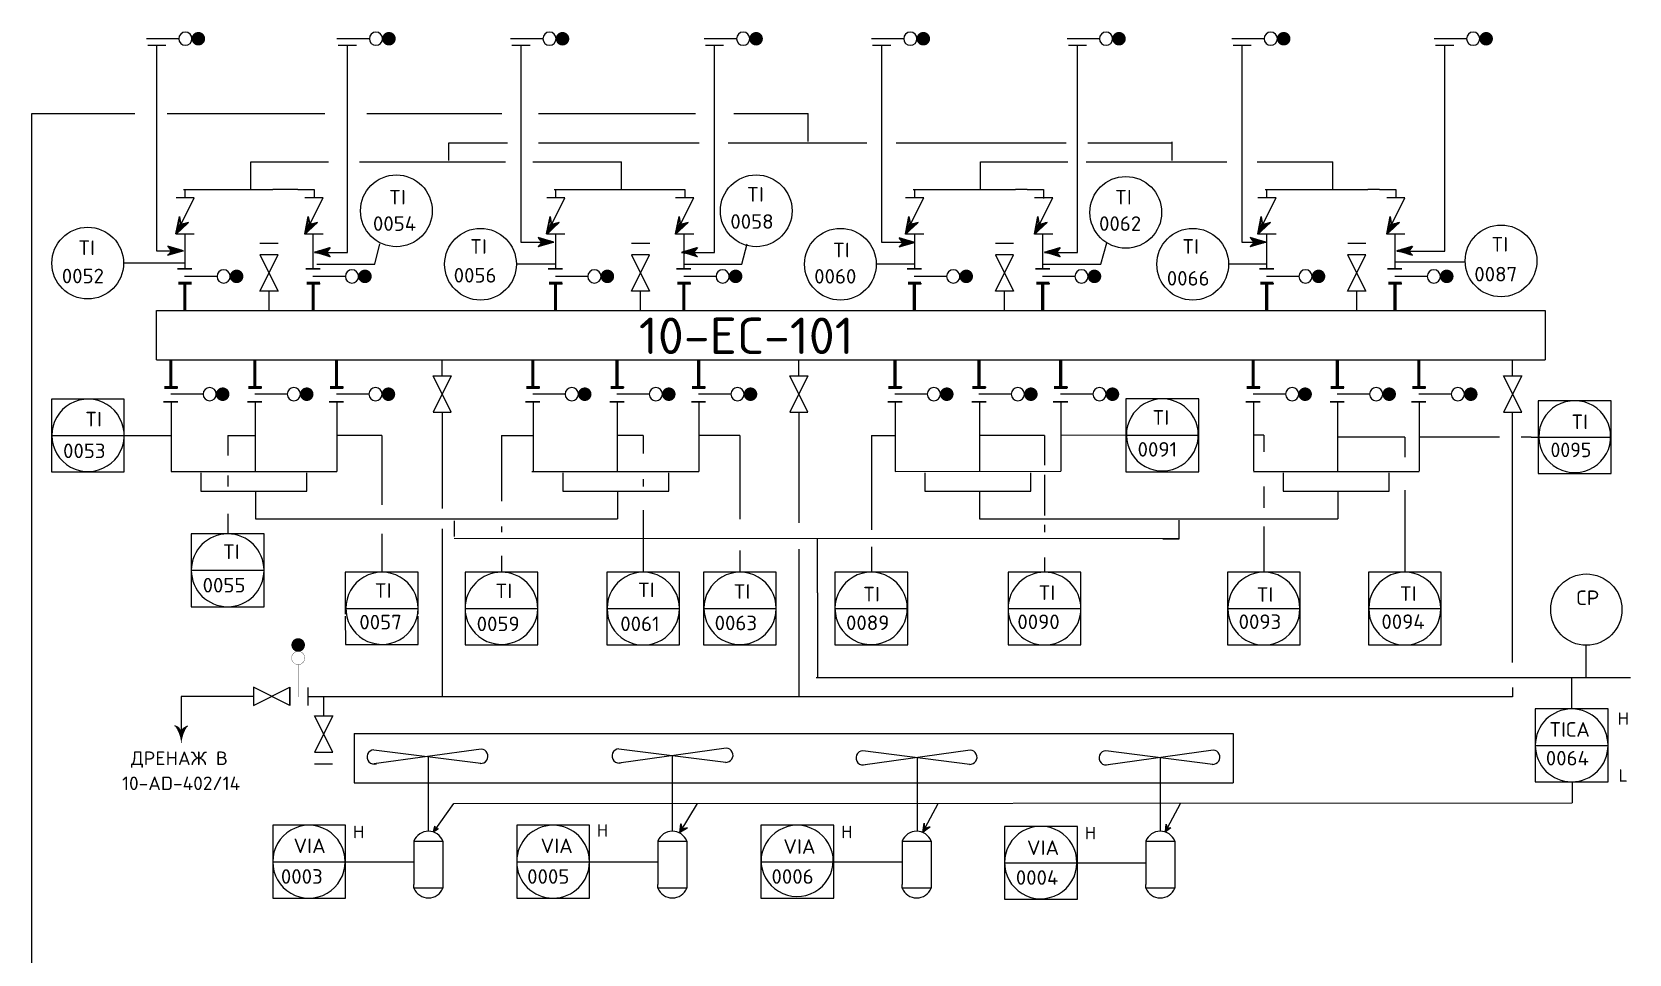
# Model space of a CAD drawing. Extents: x 270 to 589, y 86 to 206.
# Drawn here: x 392.57 to 407.94, y 102.27 to 111.14 of the extents above; entities that cross this region are included whole.
import ezdxf

# ---------------------------------------------------------------- set-up
doc = ezdxf.new("R2010")
doc.units = 0
doc.header["$MEASUREMENT"] = 0
doc.linetypes.add('DASH', pattern=[0.15625, 0.09375, -0.0625])
doc.layers.get('0').update_dxf_attribs({"linetype": 'CONTINUOUS'})
for name, color, linetype in [('IN-EQUIPMENT', 7, 'CONTINUOUS'), ('IN-MAJ-PROC', 3, 'CONTINUOUS'), ('IN-MIN-PROC', 7, 'CONTINUOUS')]:
    doc.layers.add(name, color=color, linetype=linetype)
doc.styles.add('S1', font='SIMPLEX.shx')
doc.styles.add('SIMPLEX', font='SIMPLEX')
pattern_1 = [(45, (151.01813267, 89.33574985), (-8.838834765e-05, 8.838834765e-05), [])]

msp = doc.modelspace()

# ---------------------------------------------------------------- hatches: boundary and pattern name
at = {"linetype": 'CONTINUOUS'}
h = msp.add_hatch(dxfattribs=at)
h.set_pattern_fill('ANSI38', color=2, scale=0.014, style=0)
h.set_pattern_definition([(45, (28.9674431, 92.994152), (-0.001237436867, 0.001237436867), []), (135, (28.9674431, 92.994152), (-0.003712310601, 0.001237436867), [0.004375, -0.002625])])
edge = h.paths.add_edge_path()
edge.add_line((394.08, 109.306), (394.006, 109.287))
edge.add_line((393.959, 109.192), (394.08, 109.306))
edge.add_line((393.991, 109.362), (394.002, 109.304))
edge.add_line((393.958, 109.196), (393.991, 109.362))
h = msp.add_hatch(dxfattribs=at)
h.set_pattern_fill('ANSI38', color=2, scale=0.014, style=0)
h.set_pattern_definition([(45, (30.2080506, 92.994152), (-0.001237436867, 0.001237436867), []), (135, (30.2080506, 92.994152), (-0.003712310601, 0.001237436867), [0.004375, -0.002625])])
edge = h.paths.add_edge_path()
edge.add_line((395.32, 109.306), (395.246, 109.287))
edge.add_line((395.199, 109.192), (395.32, 109.306))
edge.add_line((395.231, 109.362), (395.242, 109.304))
edge.add_line((395.199, 109.196), (395.231, 109.362))
h = msp.add_hatch(dxfattribs=at)
h.set_pattern_fill('ANSI38', color=2, scale=0.014, style=0)
h.set_pattern_definition([(45, (32.5346692, 92.994152), (-0.001237436867, 0.001237436867), []), (135, (32.5346692, 92.994152), (-0.003712310601, 0.001237436867), [0.004375, -0.002625])])
edge = h.paths.add_edge_path()
edge.add_line((397.647, 109.306), (397.573, 109.287))
edge.add_line((397.526, 109.192), (397.647, 109.306))
edge.add_line((397.558, 109.362), (397.569, 109.304))
edge.add_line((397.525, 109.196), (397.558, 109.362))
h = msp.add_hatch(dxfattribs=at)
h.set_pattern_fill('ANSI38', color=2, scale=0.014, style=0)
h.set_pattern_definition([(45, (33.7752767, 92.994152), (-0.001237436867, 0.001237436867), []), (135, (33.7752767, 92.994152), (-0.003712310601, 0.001237436867), [0.004375, -0.002625])])
edge = h.paths.add_edge_path()
edge.add_line((398.887, 109.306), (398.814, 109.287))
edge.add_line((398.766, 109.192), (398.887, 109.306))
edge.add_line((398.799, 109.362), (398.809, 109.304))
edge.add_line((398.766, 109.196), (398.799, 109.362))
h = msp.add_hatch(dxfattribs=at)
h.set_pattern_fill('ANSI38', color=2, scale=0.014, style=0)
h.set_pattern_definition([(45, (35.9880103, 92.994152), (-0.001237436867, 0.001237436867), []), (135, (35.9880103, 92.994152), (-0.003712310601, 0.001237436867), [0.004375, -0.002625])])
edge = h.paths.add_edge_path()
edge.add_line((401.1, 109.306), (401.026, 109.287))
edge.add_line((400.979, 109.192), (401.1, 109.306))
edge.add_line((401.011, 109.362), (401.022, 109.304))
edge.add_line((400.979, 109.196), (401.011, 109.362))
h = msp.add_hatch(dxfattribs=at)
h.set_pattern_fill('ANSI38', color=2, scale=0.014, style=0)
h.set_pattern_definition([(45, (37.2286178, 92.994152), (-0.001237436867, 0.001237436867), []), (135, (37.2286178, 92.994152), (-0.003712310601, 0.001237436867), [0.004375, -0.002625])])
edge = h.paths.add_edge_path()
edge.add_line((402.341, 109.306), (402.267, 109.287))
edge.add_line((402.22, 109.192), (402.341, 109.306))
edge.add_line((402.252, 109.362), (402.263, 109.304))
edge.add_line((402.219, 109.196), (402.252, 109.362))
h = msp.add_hatch(dxfattribs=at)
h.set_pattern_fill('ANSI38', color=2, scale=0.014, style=0)
h.set_pattern_definition([(45, (39.3781407, 92.994152), (-0.001237436867, 0.001237436867), []), (135, (39.3781407, 92.994152), (-0.003712310601, 0.001237436867), [0.004375, -0.002625])])
edge = h.paths.add_edge_path()
edge.add_line((404.49, 109.306), (404.416, 109.287))
edge.add_line((404.369, 109.192), (404.49, 109.306))
edge.add_line((404.401, 109.362), (404.412, 109.304))
edge.add_line((404.369, 109.196), (404.401, 109.362))
h = msp.add_hatch(dxfattribs=at)
h.set_pattern_fill('ANSI38', color=2, scale=0.014, style=0)
h.set_pattern_definition([(45, (40.6187482, 92.994152), (-0.001237436867, 0.001237436867), []), (135, (40.6187482, 92.994152), (-0.003712310601, 0.001237436867), [0.004375, -0.002625])])
edge = h.paths.add_edge_path()
edge.add_line((405.731, 109.306), (405.657, 109.287))
edge.add_line((405.61, 109.192), (405.731, 109.306))
edge.add_line((405.642, 109.362), (405.653, 109.304))
edge.add_line((405.61, 109.196), (405.642, 109.362))
h = msp.add_hatch(dxfattribs=at)
h.set_pattern_fill('ANSI31', color=5, scale=0.001, style=0)
h.set_pattern_definition([(135, (652.28269038, 90.129044), (8.838834765e-05, 8.838834765e-05), [])])
edge = h.paths.add_edge_path()
edge.add_line((397.444, 109.074), (397.592, 109.116))
edge.add_line((397.595, 109.116), (397.444, 109.161))
edge.add_line((397.444, 109.161), (397.48, 109.113))
edge.add_line((397.48, 109.113), (397.444, 109.074))
h = msp.add_hatch(dxfattribs=at)
h.set_pattern_fill('ANSI31', color=5, scale=0.001, style=0)
h.set_pattern_definition([(135, (655.75514586, 90.12614914), (8.838834765e-05, 8.838834765e-05), [])])
edge = h.paths.add_edge_path()
edge.add_line((400.916, 109.071), (401.064, 109.113))
edge.add_line((401.067, 109.113), (400.916, 109.158))
edge.add_line((400.916, 109.158), (400.953, 109.11))
edge.add_line((400.953, 109.11), (400.916, 109.071))
h = msp.add_hatch(dxfattribs=at)
h.set_pattern_fill('ANSI31', color=5, scale=0.001, style=0)
h.set_pattern_definition([(135, (659.13523, 90.129044), (8.838834765e-05, 8.838834765e-05), [])])
edge = h.paths.add_edge_path()
edge.add_line((404.296, 109.074), (404.444, 109.116))
edge.add_line((404.447, 109.116), (404.296, 109.161))
edge.add_line((404.296, 109.161), (404.333, 109.113))
edge.add_line((404.333, 109.113), (404.296, 109.074))
h = msp.add_hatch(dxfattribs=at)
h.set_pattern_fill('ANSI31', color=5, scale=0.001, style=0)
h.set_pattern_definition([(135, (648.71743802, 90.04719792), (8.838834765e-05, 8.838834765e-05), [])])
edge = h.paths.add_edge_path()
edge.add_line((393.879, 108.992), (394.026, 109.034))
edge.add_line((394.029, 109.034), (393.879, 109.079))
edge.add_line((393.879, 109.079), (393.915, 109.031))
edge.add_line((393.915, 109.031), (393.879, 108.992))
h = msp.add_hatch(dxfattribs=at)
h.set_pattern_fill('ANSI31', color=5, scale=0.001, style=0)
h.set_pattern_definition([(45, (140.60375804, 90.0323901), (-8.838834765e-05, 8.838834765e-05), [])])
edge = h.paths.add_edge_path()
edge.add_line((395.443, 108.977), (395.295, 109.019))
edge.add_line((395.292, 109.019), (395.443, 109.065))
edge.add_line((395.443, 109.065), (395.406, 109.016))
edge.add_line((395.406, 109.016), (395.443, 108.977))
h = msp.add_hatch(dxfattribs=at)
h.set_pattern_fill('ANSI31', color=5, scale=0.001, style=0)
h.set_pattern_definition([(45, (144.13683945, 90.0323901), (-8.838834765e-05, 8.838834765e-05), [])])
edge = h.paths.add_edge_path()
edge.add_line((398.976, 108.977), (398.828, 109.019))
edge.add_line((398.825, 109.019), (398.976, 109.065))
edge.add_line((398.976, 109.065), (398.939, 109.016))
edge.add_line((398.939, 109.016), (398.976, 108.977))
h = msp.add_hatch(dxfattribs=at)
h.set_pattern_fill('ANSI31', color=5, scale=0.001, style=0)
h.set_pattern_definition([(45, (147.62929152, 90.0323901), (-8.838834765e-05, 8.838834765e-05), [])])
edge = h.paths.add_edge_path()
edge.add_line((402.468, 108.977), (402.32, 109.019))
edge.add_line((402.317, 109.019), (402.468, 109.065))
edge.add_line((402.468, 109.065), (402.432, 109.016))
edge.add_line((402.432, 109.016), (402.468, 108.977))
h = msp.add_hatch(dxfattribs=at)
h.set_pattern_fill('ANSI31', color=5, scale=0.001, style=0)
h.set_pattern_definition([(45, (151.01813267, 90.04557081), (-8.838834765e-05, 8.838834765e-05), [])])
edge = h.paths.add_edge_path()
edge.add_line((405.857, 108.99), (405.709, 109.033))
edge.add_line((405.706, 109.033), (405.857, 109.078))
edge.add_line((405.857, 109.078), (405.821, 109.03))
edge.add_line((405.821, 109.03), (405.857, 108.99))
h = msp.add_hatch(dxfattribs=at)
h.set_pattern_fill('ANSI31', scale=0.001, style=0)
h.set_pattern_definition(pattern_1)
edge = h.paths.add_edge_path()
edge.add_line((396.435, 103.444), (396.447, 103.476))
edge.add_line((396.447, 103.476), (396.448, 103.46))
edge.add_line((396.448, 103.46), (396.461, 103.466))
edge.add_line((396.461, 103.466), (396.435, 103.444))
h = msp.add_hatch(dxfattribs=at)
h.set_pattern_fill('ANSI31', scale=0.001, style=0)
h.set_pattern_definition(pattern_1)
edge = h.paths.add_edge_path()
edge.add_line((396.437, 103.445), (396.448, 103.5))
edge.add_line((396.448, 103.5), (396.448, 103.463))
edge.add_line((396.448, 103.463), (396.483, 103.477))
edge.add_line((396.483, 103.477), (396.436, 103.446))
h = msp.add_hatch(dxfattribs=at)
h.set_pattern_fill('ANSI31', scale=0.001, style=0)
h.set_pattern_definition(pattern_1)
edge = h.paths.add_edge_path()
edge.add_line((398.805, 103.435), (398.822, 103.493))
edge.add_line((398.822, 103.493), (398.826, 103.47))
edge.add_line((398.826, 103.471), (398.85, 103.475))
edge.add_line((398.844, 103.471), (398.807, 103.438))
h = msp.add_hatch(dxfattribs=at)
h.set_pattern_fill('ANSI31', scale=0.001, style=0)
h.set_pattern_definition(pattern_1)
edge = h.paths.add_edge_path()
edge.add_line((398.806, 103.437), (398.818, 103.524))
edge.add_line((398.818, 103.524), (398.829, 103.476))
edge.add_line((398.829, 103.476), (398.88, 103.485))
edge.add_line((398.88, 103.485), (398.808, 103.441))
h = msp.add_hatch(dxfattribs=at)
h.set_pattern_fill('ANSI31', scale=0.001, style=0)
h.set_pattern_definition(pattern_1)
edge = h.paths.add_edge_path()
edge.add_line((401.144, 103.441), (401.158, 103.531))
edge.add_line((401.158, 103.531), (401.162, 103.48))
edge.add_line((401.162, 103.48), (401.215, 103.494))
edge.add_line((401.215, 103.494), (401.146, 103.443))
h = msp.add_hatch(dxfattribs=at)
h.set_pattern_fill('ANSI31', scale=0.001, style=0)
h.set_pattern_definition(pattern_1)
edge = h.paths.add_edge_path()
edge.add_line((403.479, 103.445), (403.487, 103.52))
edge.add_line((403.487, 103.52), (403.495, 103.477))
edge.add_line((403.495, 103.477), (403.531, 103.486))
edge.add_line((403.531, 103.486), (403.479, 103.446))

# ---------------------------------------------------------------- linework, layer by layer
at = {"color": 2}
for p, q in [((393.987, 111.073), (393.674, 111.073)), ((393.687, 111.01), (393.862, 111.01)), ((395.82, 111.073), (395.508, 111.073)), ((395.52, 111.01), (395.695, 111.01)), ((397.491, 111.073), (397.178, 111.073)), ((397.191, 111.01), (397.366, 111.01)), ((399.353, 111.073), (399.041, 111.073)), ((399.053, 111.01), (399.228, 111.01)), ((400.962, 111.073), (400.65, 111.073)), ((400.662, 111.01), (400.837, 111.01)), ((402.846, 111.073), (402.533, 111.073)), ((402.546, 111.01), (402.721, 111.01)), ((404.43, 111.073), (404.118, 111.073)), ((404.13, 111.01), (404.305, 111.01)), ((406.379, 111.073), (406.066, 111.073)), ((406.079, 111.01), (406.254, 111.01)), ((394.134, 109.542), (393.959, 109.542)), ((393.959, 109.192), (394.134, 109.542)), ((395.374, 109.542), (395.199, 109.542)), ((395.199, 109.192), (395.374, 109.542)), ((397.526, 109.192), (397.701, 109.542)), ((397.701, 109.542), (397.526, 109.542)), ((398.941, 109.542), (398.766, 109.542)), ((398.766, 109.192), (398.941, 109.542)), ((401.154, 109.542), (400.979, 109.542)), ((400.979, 109.192), (401.154, 109.542)), ((402.395, 109.542), (402.22, 109.542)), ((402.22, 109.192), (402.395, 109.542)), ((404.544, 109.542), (404.369, 109.542)), ((404.369, 109.192), (404.544, 109.542)), ((405.785, 109.542), (405.61, 109.542)), ((405.61, 109.192), (405.785, 109.542)), ((394.134, 109.192), (393.959, 109.192)), ((395.374, 109.192), (395.199, 109.192)), ((397.701, 109.192), (397.526, 109.192)), ((398.941, 109.192), (398.766, 109.192)), ((401.154, 109.192), (400.979, 109.192)), ((402.395, 109.192), (402.22, 109.192)), ((404.544, 109.192), (404.369, 109.192)), ((405.785, 109.192), (405.61, 109.192)), ((394.355, 108.787), (394.042, 108.787)), ((395.589, 108.787), (395.277, 108.787)), ((397.922, 108.787), (397.61, 108.787)), ((399.156, 108.787), (398.844, 108.787)), ((401.375, 108.787), (401.063, 108.787)), ((402.61, 108.787), (402.297, 108.787)), ((404.766, 108.787), (404.453, 108.787)), ((406, 108.787), (405.687, 108.787)), ((394.221, 107.655), (393.908, 107.655)), ((395.03, 107.655), (394.717, 107.655)), ((395.815, 107.655), (395.503, 107.655)), ((397.705, 107.655), (397.392, 107.655)), ((398.514, 107.655), (398.201, 107.655)), ((399.299, 107.655), (398.987, 107.655)), ((401.189, 107.655), (400.876, 107.655)), ((401.997, 107.655), (401.685, 107.655)), ((402.783, 107.655), (402.47, 107.655)), ((404.636, 107.655), (404.324, 107.655)), ((405.445, 107.655), (405.133, 107.655)), ((406.231, 107.655), (405.918, 107.655))]:
    msp.add_line(p, q, dxfattribs=at)
at = {"color": 5, "linetype": 'CONTINUOUS'}
for p, q in [((393.774, 109.031), (393.774, 111.01)), ((395.608, 109.016), (395.608, 109.988)), ((397.279, 109.113), (397.279, 109.988)), ((399.141, 109.016), (399.141, 109.988)), ((400.75, 109.113), (400.75, 109.988)), ((402.633, 109.016), (402.633, 109.988)), ((404.218, 109.113), (404.218, 109.988)), ((400.979, 109.192), (401.1, 109.306)), ((401.1, 109.306), (401.026, 109.287)), ((397.595, 109.116), (397.444, 109.161)), ((397.444, 109.161), (397.48, 109.113)), ((401.067, 109.113), (400.916, 109.158)), ((400.916, 109.158), (400.953, 109.11)), ((404.447, 109.116), (404.296, 109.161)), ((404.296, 109.161), (404.333, 109.113)), ((394.031, 109.031), (393.774, 109.031)), ((393.879, 109.079), (393.915, 109.031)), ((394.029, 109.034), (393.879, 109.079)), ((393.879, 108.992), (394.026, 109.034)), ((393.915, 109.031), (393.879, 108.992)), ((395.291, 109.016), (395.608, 109.016)), ((395.292, 109.019), (395.443, 109.065)), ((395.443, 108.977), (395.295, 109.019)), ((395.443, 109.065), (395.406, 109.016)), ((395.406, 109.016), (395.443, 108.977)), ((397.596, 109.113), (397.279, 109.113)), ((397.444, 109.074), (397.592, 109.116)), ((397.48, 109.113), (397.444, 109.074)), ((398.824, 109.016), (399.141, 109.016)), ((398.825, 109.019), (398.976, 109.065)), ((398.976, 108.977), (398.828, 109.019)), ((398.976, 109.065), (398.939, 109.016)), ((398.939, 109.016), (398.976, 108.977)), ((401.067, 109.113), (400.75, 109.113)), ((400.916, 109.071), (401.064, 109.113)), ((400.953, 109.11), (400.916, 109.071)), ((402.316, 109.016), (402.633, 109.016)), ((402.317, 109.019), (402.468, 109.065)), ((402.468, 108.977), (402.32, 109.019)), ((402.468, 109.065), (402.432, 109.016)), ((402.432, 109.016), (402.468, 108.977)), ((404.448, 109.113), (404.218, 109.113)), ((404.296, 109.074), (404.444, 109.116)), ((404.333, 109.113), (404.296, 109.074)), ((405.705, 109.03), (406.167, 109.03)), ((405.706, 109.033), (405.857, 109.078)), ((405.857, 108.99), (405.709, 109.033)), ((405.857, 109.078), (405.821, 109.03)), ((405.821, 109.03), (405.857, 108.99)), ((396.521, 107.481), (396.521, 106.554)), ((399.952, 107.481), (399.952, 106.418)), ((396.521, 106.359), (396.521, 104.743)), ((399.952, 106.163), (399.952, 104.743)), ((406.821, 104.834), (406.821, 104.743)), ((394.704, 104.747), (394.01, 104.747)), ((406.821, 104.743), (395.379, 104.743))]:
    msp.add_line(p, q, dxfattribs=at)
at = {"color": 3, "linetype": 'CONTINUOUS'}
for p, q in [((392.573, 110.355), (393.564, 110.355)), ((393.873, 110.355), (395.391, 110.355)), ((395.795, 110.355), (397.095, 110.355)), ((397.446, 110.355), (398.957, 110.355)), ((399.326, 110.355), (400.042, 110.355)), ((400.042, 110.086), (400.042, 110.355)), ((396.585, 109.903), (396.585, 110.072)), ((396.585, 110.072), (396.758, 110.072)), ((396.758, 110.072), (397.148, 110.072)), ((397.446, 110.072), (398.992, 110.072)), ((399.273, 110.072), (399.808, 110.072)), ((399.808, 110.072), (400.608, 110.072)), ((400.889, 110.072), (402.523, 110.072)), ((402.734, 110.072), (403.541, 110.072)), ((403.541, 110.08), (403.541, 109.902)), ((403.541, 110.08), (403.541, 110.08)), ((394.679, 109.624), (394.679, 109.89)), ((394.679, 109.89), (395.426, 109.89)), ((395.725, 109.89), (397.13, 109.89)), ((397.394, 109.89), (398.246, 109.89)), ((398.246, 109.624), (398.246, 109.89)), ((401.699, 109.89), (402.541, 109.89)), ((401.699, 109.624), (401.699, 109.89)), ((402.716, 109.89), (403.314, 109.89)), ((403.315, 109.889), (403.758, 109.889)), ((403.756, 109.89), (404.069, 109.89)), ((404.364, 109.89), (405.089, 109.89)), ((405.089, 109.624), (405.089, 109.89)), ((394.031, 109.624), (394.45, 109.624)), ((394.046, 109.542), (394.046, 109.616)), ((394.45, 109.624), (394.892, 109.624)), ((395.13, 109.624), (394.892, 109.624)), ((395.13, 109.624), (395.287, 109.624)), ((395.287, 109.624), (395.287, 109.542)), ((397.598, 109.624), (397.786, 109.624)), ((397.613, 109.542), (397.613, 109.616)), ((397.786, 109.624), (398.017, 109.624)), ((398.017, 109.624), (398.46, 109.624)), ((398.46, 109.624), (398.854, 109.624)), ((398.854, 109.624), (398.854, 109.542)), ((401.051, 109.624), (401.239, 109.624)), ((401.067, 109.542), (401.067, 109.616)), ((401.239, 109.624), (401.47, 109.624)), ((401.47, 109.624), (402.037, 109.624)), ((402.15, 109.624), (402.037, 109.624)), ((402.15, 109.624), (402.307, 109.624)), ((402.307, 109.624), (402.307, 109.535)), ((404.441, 109.624), (404.629, 109.624)), ((404.457, 109.542), (404.457, 109.616)), ((404.629, 109.624), (404.86, 109.624)), ((404.86, 109.624), (405.427, 109.624)), ((405.541, 109.624), (405.427, 109.624)), ((405.541, 109.624), (405.697, 109.624)), ((405.697, 109.624), (405.697, 109.542)), ((394.046, 108.86), (394.046, 109.192)), ((395.28, 108.86), (395.28, 109.197)), ((397.613, 108.86), (397.613, 109.192)), ((398.848, 108.86), (398.848, 109.192)), ((401.067, 108.86), (401.067, 109.192)), ((402.301, 108.86), (402.301, 109.192)), ((404.457, 108.86), (404.457, 109.192)), ((405.691, 108.86), (405.691, 109.192)), ((393.973, 108.86), (394.046, 108.86)), ((394.111, 108.86), (393.973, 108.86)), ((394.043, 108.86), (394.111, 108.86)), ((395.208, 108.86), (395.28, 108.86)), ((395.345, 108.86), (395.208, 108.86)), ((395.278, 108.86), (395.345, 108.86)), ((397.541, 108.86), (397.613, 108.86)), ((397.678, 108.86), (397.541, 108.86)), ((397.611, 108.86), (397.678, 108.86)), ((398.775, 108.86), (398.848, 108.86)), ((398.913, 108.86), (398.775, 108.86)), ((398.845, 108.86), (398.913, 108.86)), ((400.994, 108.86), (401.067, 108.86)), ((401.132, 108.86), (400.994, 108.86)), ((401.064, 108.86), (401.132, 108.86)), ((402.228, 108.86), (402.301, 108.86)), ((402.366, 108.86), (402.228, 108.86)), ((402.298, 108.86), (402.366, 108.86)), ((404.384, 108.86), (404.457, 108.86)), ((404.522, 108.86), (404.384, 108.86)), ((404.454, 108.86), (404.522, 108.86)), ((405.618, 108.86), (405.691, 108.86)), ((405.756, 108.86), (405.618, 108.86)), ((405.689, 108.86), (405.756, 108.86)), ((393.839, 107.581), (393.912, 107.581)), ((393.977, 107.581), (393.839, 107.581)), ((393.909, 107.581), (393.977, 107.581)), ((393.912, 107.581), (393.912, 106.912)), ((394.648, 107.581), (394.721, 107.581)), ((394.786, 107.581), (394.648, 107.581)), ((394.718, 107.581), (394.786, 107.581)), ((394.721, 107.581), (394.721, 106.912)), ((395.434, 107.581), (395.506, 107.581)), ((395.572, 107.581), (395.434, 107.581)), ((395.504, 107.581), (395.572, 107.581)), ((395.506, 107.581), (395.506, 106.912)), ((397.323, 107.581), (397.396, 107.581)), ((397.461, 107.581), (397.323, 107.581)), ((397.393, 107.581), (397.461, 107.581)), ((397.396, 107.581), (397.396, 106.912)), ((398.132, 107.581), (398.205, 107.581)), ((398.27, 107.581), (398.132, 107.581)), ((398.202, 107.581), (398.27, 107.581)), ((398.205, 107.581), (398.205, 106.912)), ((398.918, 107.581), (398.99, 107.581)), ((399.055, 107.581), (398.918, 107.581)), ((398.988, 107.581), (399.055, 107.581)), ((398.99, 107.581), (398.99, 106.912)), ((400.807, 107.581), (400.88, 107.581)), ((400.945, 107.581), (400.807, 107.581)), ((400.877, 107.581), (400.945, 107.581)), ((400.88, 107.581), (400.88, 106.912)), ((401.616, 107.581), (401.689, 107.581)), ((401.754, 107.581), (401.616, 107.581)), ((401.686, 107.581), (401.754, 107.581)), ((401.689, 107.581), (401.689, 106.912)), ((402.401, 107.581), (402.474, 107.581)), ((402.539, 107.581), (402.401, 107.581)), ((402.472, 107.581), (402.539, 107.581)), ((402.474, 107.581), (402.474, 107.245)), ((404.255, 107.581), (404.327, 107.581)), ((404.392, 107.581), (404.255, 107.581)), ((404.325, 107.581), (404.392, 107.581)), ((404.327, 107.581), (404.327, 107.245)), ((405.064, 107.581), (405.136, 107.581)), ((405.201, 107.581), (405.064, 107.581)), ((405.134, 107.581), (405.201, 107.581)), ((405.136, 107.581), (405.136, 107.245)), ((405.849, 107.581), (405.922, 107.581)), ((405.987, 107.581), (405.849, 107.581)), ((405.919, 107.581), (405.987, 107.581)), ((405.922, 107.581), (405.922, 107.245)), ((402.474, 107.245), (402.474, 106.914)), ((404.327, 107.245), (404.327, 106.918)), ((405.136, 107.245), (405.136, 106.91)), ((405.922, 107.245), (405.922, 106.914)), ((393.912, 106.912), (395.506, 106.912)), ((394.197, 106.898), (394.197, 106.721)), ((395.218, 106.721), (395.218, 106.898)), ((397.384, 106.912), (398.99, 106.912)), ((397.681, 106.898), (397.681, 106.721)), ((398.702, 106.721), (398.702, 106.898)), ((400.88, 106.912), (402.474, 106.914)), ((401.165, 106.898), (401.165, 106.721)), ((402.185, 106.721), (402.185, 106.898)), ((404.327, 106.912), (405.922, 106.912)), ((404.612, 106.898), (404.612, 106.721)), ((405.633, 106.721), (405.633, 106.898)), ((394.197, 106.721), (394.495, 106.721)), ((394.495, 106.721), (395.061, 106.721)), ((394.724, 106.721), (394.724, 106.455)), ((395.061, 106.721), (395.218, 106.721)), ((397.681, 106.721), (397.853, 106.721)), ((397.853, 106.721), (398.545, 106.721)), ((398.208, 106.721), (398.208, 106.455)), ((398.545, 106.721), (398.702, 106.721)), ((401.165, 106.721), (401.463, 106.721)), ((401.463, 106.721), (402.029, 106.721)), ((401.692, 106.721), (401.692, 106.455)), ((402.029, 106.721), (402.185, 106.721)), ((404.612, 106.721), (404.91, 106.721)), ((404.91, 106.721), (405.476, 106.721)), ((405.139, 106.721), (405.139, 106.455)), ((405.476, 106.721), (405.633, 106.721)), ((394.724, 106.455), (396.406, 106.455)), ((396.406, 106.455), (396.972, 106.455)), ((396.635, 106.438), (396.635, 106.285)), ((396.972, 106.455), (398.208, 106.455)), ((401.692, 106.455), (403.376, 106.455)), ((403.376, 106.455), (403.943, 106.455)), ((403.612, 106.265), (403.612, 106.442)), ((403.943, 106.455), (405.139, 106.455)), ((396.635, 106.269), (403.612, 106.268)), ((400.133, 105.746), (400.133, 106.262)), ((403.455, 106.265), (403.612, 106.265)), ((400.133, 105.746), (400.133, 104.931)), ((400.118, 104.931), (407.956, 104.931))]:
    msp.add_line(p, q, dxfattribs=at)
at = {"color": 2, "linetype": 'CONTINUOUS'}
for p, q in [((393.958, 109.196), (393.991, 109.362)), ((393.993, 109.35), (393.958, 109.196)), ((393.959, 109.192), (394.08, 109.306)), ((393.991, 109.362), (394.002, 109.304)), ((394.006, 109.287), (393.993, 109.35)), ((394.08, 109.306), (394.006, 109.287)), ((395.199, 109.196), (395.231, 109.362)), ((395.233, 109.35), (395.199, 109.196)), ((395.199, 109.192), (395.32, 109.306)), ((395.231, 109.362), (395.242, 109.304)), ((395.246, 109.287), (395.233, 109.35)), ((395.32, 109.306), (395.246, 109.287)), ((397.525, 109.196), (397.558, 109.362)), ((397.56, 109.35), (397.525, 109.196)), ((397.526, 109.192), (397.647, 109.306)), ((397.558, 109.362), (397.569, 109.304)), ((397.573, 109.287), (397.56, 109.35)), ((397.647, 109.306), (397.573, 109.287)), ((398.766, 109.196), (398.799, 109.362)), ((398.8, 109.35), (398.766, 109.196)), ((398.766, 109.192), (398.887, 109.306)), ((398.799, 109.362), (398.809, 109.304)), ((398.814, 109.287), (398.8, 109.35)), ((398.887, 109.306), (398.814, 109.287)), ((400.979, 109.196), (401.011, 109.362)), ((401.013, 109.35), (400.979, 109.196)), ((401.011, 109.362), (401.022, 109.304)), ((401.026, 109.287), (401.013, 109.35)), ((402.219, 109.196), (402.252, 109.362)), ((402.254, 109.35), (402.219, 109.196)), ((402.22, 109.192), (402.341, 109.306)), ((402.252, 109.362), (402.263, 109.304)), ((402.267, 109.287), (402.254, 109.35)), ((402.341, 109.306), (402.267, 109.287)), ((404.369, 109.196), (404.401, 109.362)), ((404.403, 109.35), (404.369, 109.196)), ((404.369, 109.192), (404.49, 109.306)), ((404.401, 109.362), (404.412, 109.304)), ((404.416, 109.287), (404.403, 109.35)), ((404.49, 109.306), (404.416, 109.287)), ((405.61, 109.196), (405.642, 109.362)), ((405.644, 109.35), (405.61, 109.196)), ((405.61, 109.192), (405.731, 109.306)), ((405.642, 109.362), (405.653, 109.304)), ((405.657, 109.287), (405.644, 109.35)), ((405.731, 109.306), (405.657, 109.287)), ((394.942, 109.105), (394.767, 109.105)), ((398.517, 109.105), (398.341, 109.105)), ((402.019, 109.105), (401.844, 109.105)), ((405.409, 109.105), (405.234, 109.105)), ((395.291, 104.099), (395.466, 104.099))]:
    msp.add_line(p, q, dxfattribs=at)
at = {"color": 7, "linetype": 'CONTINUOUS'}
for p, q in [((395.871, 108.904), (395.921, 109.1)), ((399.404, 108.904), (399.454, 109.1)), ((402.857, 108.904), (402.915, 109.111)), ((394.046, 108.915), (393.452, 108.915)), ((395.314, 108.904), (395.871, 108.904)), ((397.604, 108.904), (397.234, 108.904)), ((398.848, 108.904), (399.404, 108.904)), ((401.067, 108.904), (400.696, 108.904)), ((402.301, 108.904), (402.857, 108.904)), ((404.457, 108.904), (404.087, 108.904)), ((405.691, 108.926), (406.364, 108.926)), ((396.521, 107.831), (396.521, 107.985)), ((399.952, 107.831), (399.952, 107.985)), ((406.821, 107.831), (406.821, 107.985)), ((392.76, 107.257), (393.46, 107.257)), ((403.1, 107.259), (403.8, 107.259)), ((404.427, 107.262), (404.327, 107.262)), ((406.693, 107.242), (405.918, 107.242)), ((406.998, 107.242), (406.903, 107.242)), ((406.998, 107.242), (407.764, 107.242)), ((394.106, 105.961), (394.806, 105.961)), ((395.588, 105.593), (396.288, 105.593)), ((396.74, 105.593), (397.44, 105.593)), ((398.103, 105.593), (398.803, 105.593)), ((399.035, 105.593), (399.735, 105.593)), ((400.3, 105.593), (401, 105.593)), ((401.966, 105.593), (402.666, 105.593)), ((404.077, 105.593), (404.777, 105.593)), ((405.433, 105.593), (406.133, 105.593)), ((407.529, 104.931), (407.529, 105.24)), ((407.389, 104.628), (407.389, 104.931)), ((395.379, 104.743), (395.23, 104.743)), ((407.039, 104.278), (407.739, 104.278)), ((407.395, 103.925), (407.395, 103.726)), ((396.435, 103.444), (396.632, 103.719)), ((396.632, 103.719), (407.395, 103.726)), ((398.809, 103.444), (398.977, 103.719)), ((401.144, 103.444), (401.292, 103.719)), ((403.478, 103.444), (403.626, 103.719)), ((396.435, 103.444), (396.447, 103.476)), ((396.461, 103.466), (396.435, 103.444)), ((396.483, 103.477), (396.436, 103.446)), ((396.437, 103.445), (396.448, 103.5)), ((396.447, 103.476), (396.448, 103.46)), ((396.448, 103.5), (396.448, 103.463)), ((396.448, 103.463), (396.483, 103.477)), ((396.448, 103.46), (396.461, 103.466)), ((398.805, 103.435), (398.822, 103.493)), ((398.806, 103.437), (398.818, 103.524)), ((398.844, 103.471), (398.807, 103.438)), ((398.88, 103.485), (398.808, 103.441)), ((398.818, 103.524), (398.829, 103.476)), ((398.822, 103.493), (398.826, 103.47)), ((398.826, 103.471), (398.85, 103.475)), ((398.826, 103.47), (398.844, 103.471)), ((398.829, 103.476), (398.88, 103.485)), ((398.85, 103.475), (398.843, 103.47)), ((401.144, 103.441), (401.158, 103.531)), ((401.215, 103.494), (401.146, 103.443)), ((401.158, 103.531), (401.162, 103.48)), ((401.162, 103.48), (401.215, 103.494)), ((403.479, 103.445), (403.487, 103.52)), ((403.531, 103.486), (403.479, 103.446)), ((403.487, 103.52), (403.495, 103.477)), ((403.495, 103.477), (403.531, 103.486)), ((394.89, 103.159), (395.59, 103.159)), ((397.237, 103.159), (397.937, 103.159)), ((399.588, 103.159), (400.288, 103.159)), ((401.932, 103.148), (402.632, 103.148))]:
    msp.add_line(p, q, dxfattribs=at)
at = {"color": 6}
for p, q in [((395.22, 108.719), (395.345, 108.719)), ((397.553, 108.719), (397.678, 108.719)), ((398.787, 108.719), (398.912, 108.719)), ((401.007, 108.719), (401.132, 108.719)), ((402.241, 108.719), (402.366, 108.719)), ((404.397, 108.719), (404.522, 108.719)), ((405.631, 108.719), (405.756, 108.719)), ((393.852, 107.723), (393.977, 107.723)), ((394.661, 107.723), (394.786, 107.723)), ((395.446, 107.723), (395.571, 107.723)), ((397.336, 107.723), (397.461, 107.723)), ((398.145, 107.723), (398.27, 107.723)), ((398.93, 107.723), (399.055, 107.723)), ((400.82, 107.723), (400.945, 107.723)), ((401.629, 107.723), (401.754, 107.723)), ((402.414, 107.723), (402.539, 107.723)), ((404.267, 107.723), (404.392, 107.723)), ((405.076, 107.723), (405.201, 107.723)), ((405.862, 107.723), (405.987, 107.723))]:
    msp.add_line(p, q, dxfattribs=at)
at = {"color": 6, "linetype": 'CONTINUOUS'}
for p, q in [((393.772, 108.459), (397.202, 108.459)), ((393.772, 108.375), (393.772, 108.459)), ((393.772, 107.985), (393.772, 108.39)), ((397.138, 108.459), (403.649, 108.459)), ((397.256, 108.459), (400.686, 108.459)), ((400.622, 108.459), (407.133, 108.459)), ((407.133, 108.459), (407.133, 107.985)), ((393.772, 107.985), (395.405, 107.985)), ((395.405, 107.985), (397.358, 107.985)), ((397.256, 107.985), (398.889, 107.985)), ((398.889, 107.985), (403.979, 107.985)), ((398.889, 107.985), (400.842, 107.985)), ((400.74, 107.985), (402.372, 107.985)), ((402.372, 107.985), (407.133, 107.985)), ((404.188, 107.985), (405.82, 107.985)), ((395.674, 104.393), (395.674, 103.918)), ((395.674, 104.393), (397.181, 104.393)), ((397.03, 104.393), (397.389, 104.393)), ((397.235, 104.393), (400.664, 104.393)), ((397.235, 104.393), (397.785, 104.393)), ((400.6, 104.393), (404.131, 104.393)), ((404.131, 104.393), (404.131, 103.918)), ((395.862, 104.24), (395.862, 104.24)), ((396.895, 104.24), (395.862, 104.099)), ((395.862, 104.236), (396.891, 104.107)), ((398.22, 104.25), (398.22, 104.25)), ((399.253, 104.25), (398.22, 104.108)), ((398.22, 104.246), (399.249, 104.117)), ((401.601, 104.231), (400.568, 104.089)), ((400.568, 104.231), (400.568, 104.231)), ((400.568, 104.227), (401.597, 104.098)), ((403.94, 104.231), (402.907, 104.089)), ((402.907, 104.231), (402.907, 104.231)), ((402.907, 104.227), (403.935, 104.098)), ((396.386, 104.17), (396.386, 103.452)), ((398.734, 104.181), (398.734, 103.452)), ((401.091, 104.161), (401.091, 103.452)), ((403.43, 104.161), (403.43, 103.452)), ((395.674, 103.918), (397.337, 103.918)), ((397.337, 103.918), (399.166, 103.918)), ((398.867, 103.918), (400.821, 103.918)), ((400.102, 103.918), (403.116, 103.918)), ((402.351, 103.918), (404.131, 103.918)), ((396.248, 103.357), (396.248, 102.94)), ((396.248, 103.357), (396.528, 103.357)), ((396.528, 103.357), (396.528, 102.906)), ((398.596, 103.357), (398.875, 103.357)), ((398.596, 103.357), (398.596, 102.94)), ((398.875, 103.357), (398.875, 102.906)), ((400.947, 103.357), (400.947, 102.94)), ((400.947, 103.357), (401.226, 103.357)), ((401.226, 103.357), (401.226, 102.906)), ((403.291, 103.357), (403.291, 102.94)), ((403.291, 103.357), (403.57, 103.357)), ((403.57, 103.357), (403.57, 102.906)), ((396.248, 102.906), (396.248, 102.94)), ((396.528, 102.906), (396.248, 102.906)), ((398.596, 102.906), (398.596, 102.94)), ((398.875, 102.906), (398.596, 102.906)), ((400.947, 102.906), (400.947, 102.94)), ((401.226, 102.906), (400.947, 102.906)), ((403.291, 102.906), (403.291, 102.94)), ((403.57, 102.906), (403.291, 102.906))]:
    msp.add_line(p, q, dxfattribs=at)
at = {"color": 2}
for points, const_width in [([(394.174, 111.105, 1), (394.174, 111.04, 1)], 0.065), ([(396.008, 111.105, 1), (396.008, 111.04, 1)], 0.065), ([(397.678, 111.105, 1), (397.678, 111.04, 1)], 0.065), ([(399.541, 111.105, 1), (399.541, 111.04, 1)], 0.065), ([(401.15, 111.105, 1), (401.15, 111.04, 1)], 0.065), ([(403.033, 111.105, 1), (403.033, 111.04, 1)], 0.065), ([(404.618, 111.105, 1), (404.618, 111.04, 1)], 0.065), ([(406.566, 111.105, 1), (406.566, 111.04, 1)], 0.065), ([(394.542, 108.82, 1), (394.542, 108.755, 1)], 0.065), ([(395.777, 108.82, 1), (395.777, 108.755, 1)], 0.065), ([(398.11, 108.82, 1), (398.11, 108.755, 1)], 0.065), ([(399.344, 108.82, 1), (399.344, 108.755, 1)], 0.065), ([(401.563, 108.82, 1), (401.563, 108.755, 1)], 0.065), ([(402.797, 108.82, 1), (402.797, 108.755, 1)], 0.065), ([(404.953, 108.82, 1), (404.953, 108.755, 1)], 0.065), ([(406.187, 108.82, 1), (406.187, 108.755, 1)], 0.065), ([(394.408, 107.622, -1), (394.408, 107.687, -1)], 0.065), ([(395.217, 107.622, -1), (395.217, 107.687, -1)], 0.065), ([(396.003, 107.622, -1), (396.003, 107.687, -1)], 0.065), ([(397.892, 107.622, -1), (397.892, 107.687, -1)], 0.065), ([(398.701, 107.622, -1), (398.701, 107.687, -1)], 0.065), ([(399.487, 107.622, -1), (399.487, 107.687, -1)], 0.065), ([(401.376, 107.622, -1), (401.376, 107.687, -1)], 0.065), ([(402.185, 107.622, -1), (402.185, 107.687, -1)], 0.065), ([(402.97, 107.622, -1), (402.97, 107.687, -1)], 0.065), ([(404.824, 107.622, -1), (404.824, 107.687, -1)], 0.065), ([(405.633, 107.622, -1), (405.633, 107.687, -1)], 0.065), ([(406.418, 107.622, -1), (406.418, 107.687, -1)], 0.065), ([(395.167, 105.243, -1), (395.102, 105.243, -1)], 0.065), ([(395.198, 105.118, -1), (395.071, 105.118, -1)], 0.0025)]:
    msp.add_lwpolyline(points, format="xyb", close=True, dxfattribs=dict(at, const_width=const_width))
for points in [[(394.766, 108.994), (394.941, 108.644), (394.766, 108.644), (394.941, 108.994)], [(398.341, 108.994), (398.516, 108.644), (398.341, 108.644), (398.516, 108.994)], [(401.843, 108.994), (402.018, 108.644), (401.843, 108.644), (402.018, 108.994)], [(405.233, 108.994), (405.408, 108.644), (405.233, 108.644), (405.408, 108.994)], [(396.608, 107.481), (396.433, 107.831), (396.608, 107.831), (396.433, 107.481)], [(400.039, 107.481), (399.864, 107.831), (400.039, 107.831), (399.864, 107.481)], [(406.909, 107.481), (406.734, 107.831), (406.909, 107.831), (406.734, 107.481)], [(395.054, 104.661), (394.704, 104.836), (394.704, 104.661), (395.054, 104.836)], [(395.467, 104.211), (395.292, 104.561), (395.467, 104.561), (395.292, 104.211)]]:
    msp.add_lwpolyline(points, close=True, dxfattribs=at)
at = {"color": 6, "linetype": 'CONTINUOUS', "const_width": 0.03}
for points in [[(394.043, 108.459), (394.043, 108.722), (394.109, 108.722), (393.981, 108.722)], [(395.278, 108.459), (395.278, 108.722), (395.343, 108.722), (395.215, 108.722)], [(397.611, 108.459), (397.611, 108.722), (397.676, 108.722), (397.548, 108.722)], [(398.845, 108.459), (398.845, 108.722), (398.91, 108.722), (398.782, 108.722)], [(401.064, 108.459), (401.064, 108.722), (401.129, 108.722), (401.001, 108.722)], [(402.298, 108.459), (402.298, 108.722), (402.364, 108.722), (402.236, 108.722)], [(404.454, 108.459), (404.454, 108.722), (404.519, 108.722), (404.392, 108.722)], [(405.689, 108.459), (405.689, 108.722), (405.754, 108.722), (405.626, 108.722)], [(393.909, 107.985), (393.909, 107.719), (393.975, 107.719), (393.847, 107.719)], [(394.718, 107.985), (394.718, 107.719), (394.784, 107.719), (394.656, 107.719)], [(395.504, 107.985), (395.504, 107.719), (395.569, 107.719), (395.441, 107.719)], [(397.393, 107.985), (397.393, 107.719), (397.458, 107.719), (397.331, 107.719)], [(398.202, 107.985), (398.202, 107.719), (398.267, 107.719), (398.14, 107.719)], [(398.988, 107.985), (398.988, 107.719), (399.053, 107.719), (398.925, 107.719)], [(400.877, 107.985), (400.877, 107.719), (400.942, 107.719), (400.814, 107.719)], [(401.686, 107.985), (401.686, 107.719), (401.751, 107.719), (401.623, 107.719)], [(402.472, 107.985), (402.472, 107.719), (402.537, 107.719), (402.409, 107.719)], [(404.325, 107.985), (404.325, 107.719), (404.39, 107.719), (404.262, 107.719)], [(405.134, 107.985), (405.134, 107.719), (405.199, 107.719), (405.071, 107.719)], [(405.919, 107.985), (405.919, 107.719), (405.984, 107.719), (405.857, 107.719)]]:
    msp.add_lwpolyline(points, dxfattribs=at)
at = {"color": 7}
for points in [[(393.46, 107.204), (393.46, 107.607), (392.76, 107.607), (392.76, 107.204)], [(403.8, 107.205), (403.8, 107.609), (403.1, 107.609), (403.1, 107.205)], [(407.768, 107.188), (407.768, 107.592), (407.068, 107.592), (407.068, 107.188)], [(392.76, 107.204), (392.76, 106.907), (393.46, 106.907), (393.46, 107.244)], [(403.1, 107.205), (403.1, 106.909), (403.8, 106.909), (403.8, 107.205)], [(407.068, 107.188), (407.068, 106.892), (407.768, 106.892), (407.768, 107.188)], [(394.806, 105.908), (394.806, 106.311), (394.106, 106.311), (394.106, 105.908)], [(394.106, 105.908), (394.106, 105.611), (394.806, 105.611), (394.806, 105.908)], [(396.288, 105.539), (396.288, 105.943), (395.588, 105.943), (395.588, 105.539)], [(397.44, 105.539), (397.44, 105.943), (396.74, 105.943), (396.74, 105.539)], [(398.803, 105.539), (398.803, 105.943), (398.103, 105.943), (398.103, 105.539)], [(399.735, 105.539), (399.735, 105.943), (399.035, 105.943), (399.035, 105.539)], [(401, 105.539), (401, 105.943), (400.3, 105.943), (400.3, 105.539)], [(402.666, 105.539), (402.666, 105.943), (401.966, 105.943), (401.966, 105.539)], [(404.777, 105.539), (404.777, 105.943), (404.077, 105.943), (404.077, 105.539)], [(406.133, 105.539), (406.133, 105.943), (405.433, 105.943), (405.433, 105.539)], [(395.588, 105.521), (395.589, 105.249), (396.289, 105.249), (396.288, 105.521)], [(396.74, 105.539), (396.74, 105.243), (397.44, 105.243), (397.44, 105.539)], [(398.103, 105.539), (398.103, 105.243), (398.803, 105.243), (398.803, 105.539)], [(399.035, 105.539), (399.035, 105.243), (399.735, 105.243), (399.735, 105.539)], [(400.3, 105.539), (400.3, 105.243), (401, 105.243), (401, 105.539)], [(401.966, 105.539), (401.966, 105.243), (402.666, 105.243), (402.666, 105.539)], [(404.077, 105.539), (404.077, 105.243), (404.777, 105.243), (404.777, 105.539)], [(405.433, 105.539), (405.433, 105.243), (406.133, 105.243), (406.133, 105.539)], [(407.739, 104.224), (407.739, 104.628), (407.039, 104.628), (407.039, 104.224)], [(407.039, 104.224), (407.039, 103.928), (407.739, 103.928), (407.739, 104.224)], [(395.59, 103.105), (395.59, 103.509), (394.89, 103.509), (394.89, 103.105)], [(397.937, 103.105), (397.937, 103.509), (397.237, 103.509), (397.237, 103.105)], [(400.288, 103.105), (400.288, 103.509), (399.588, 103.509), (399.588, 103.105)], [(402.632, 103.095), (402.632, 103.498), (401.932, 103.498), (401.932, 103.095)], [(394.89, 103.105), (394.89, 102.809), (395.59, 102.809), (395.59, 103.159)], [(397.237, 103.105), (397.237, 102.809), (397.937, 102.809), (397.937, 103.105)], [(399.588, 103.105), (399.588, 102.809), (400.288, 102.809), (400.288, 103.105)], [(401.932, 103.095), (401.932, 102.798), (402.632, 102.798), (402.632, 103.095)]]:
    msp.add_lwpolyline(points, dxfattribs=at)
at = {"color": 2, "const_width": 0.005}
msp.add_lwpolyline([(395.134, 105.055), (395.134, 104.743)], dxfattribs=at)
at = {"color": 5}
for points in [[(394.01, 104.404, 0.206864), (393.948, 104.467, 0.206864)], [(394.01, 104.404, -0.206864), (394.073, 104.467, -0.206864)]]:
    msp.add_lwpolyline(points, format="xyb", dxfattribs=at)
at = {"color": 7, "linetype": 'CONTINUOUS'}
for centre, radius in [((396.079, 109.418), 0.345), ((399.542, 109.418), 0.345), ((403.098, 109.403), 0.345), ((406.709, 108.936), 0.345), ((393.109, 108.915), 0.345), ((396.889, 108.904), 0.345), ((400.352, 108.904), 0.345), ((403.742, 108.904), 0.345), ((407.53, 105.583), 0.343)]:
    msp.add_circle(centre, radius, dxfattribs=at)
at = {"color": 2}
for centre, radius, start, end in [((394.049, 111.073), 0.0637, 90, 270), ((394.049, 111.073), 0.0637, 270, 90), ((395.883, 111.073), 0.0637, 90, 270), ((395.883, 111.073), 0.0637, 270, 90), ((397.553, 111.073), 0.0637, 90, 270), ((397.553, 111.073), 0.0637, 270, 90), ((399.416, 111.073), 0.0637, 90, 270), ((399.416, 111.073), 0.0637, 270, 90), ((401.025, 111.073), 0.0637, 90, 270), ((401.025, 111.073), 0.0637, 270, 90), ((402.908, 111.073), 0.0637, 90, 270), ((402.908, 111.073), 0.0637, 270, 90), ((404.493, 111.073), 0.0637, 90, 270), ((404.493, 111.073), 0.0637, 270, 90), ((406.441, 111.073), 0.0637, 90, 270), ((406.441, 111.073), 0.0637, 270, 90), ((394.174, 111.073), 0.0325, 90, 270), ((394.174, 111.073), 0.0325, 270, 90), ((396.008, 111.073), 0.0325, 90, 270), ((396.008, 111.073), 0.0325, 270, 90), ((397.678, 111.073), 0.0325, 90, 270), ((397.678, 111.073), 0.0325, 270, 90), ((399.541, 111.073), 0.0325, 90, 270), ((399.541, 111.073), 0.0325, 270, 90), ((401.15, 111.073), 0.0325, 90, 270), ((401.15, 111.073), 0.0325, 270, 90), ((403.033, 111.073), 0.0325, 90, 270), ((403.033, 111.073), 0.0325, 270, 90), ((404.618, 111.073), 0.0325, 90, 270), ((404.618, 111.073), 0.0325, 270, 90), ((406.566, 111.073), 0.0325, 90, 270), ((406.566, 111.073), 0.0325, 270, 90), ((394.417, 108.787), 0.0637, 90, 270), ((394.417, 108.787), 0.0637, 270, 90), ((394.542, 108.787), 0.0325, 90, 270), ((394.542, 108.787), 0.0325, 270, 90), ((395.652, 108.787), 0.0637, 90, 270), ((395.652, 108.787), 0.0637, 270, 90), ((395.777, 108.787), 0.0325, 90, 270), ((395.777, 108.787), 0.0325, 270, 90), ((397.985, 108.787), 0.0637, 90, 270), ((397.985, 108.787), 0.0637, 270, 90), ((398.11, 108.787), 0.0325, 90, 270), ((398.11, 108.787), 0.0325, 270, 90), ((399.219, 108.787), 0.0637, 90, 270), ((399.219, 108.787), 0.0637, 270, 90), ((399.344, 108.787), 0.0325, 90, 270), ((399.344, 108.787), 0.0325, 270, 90), ((401.438, 108.787), 0.0637, 90, 270), ((401.438, 108.787), 0.0637, 270, 90), ((401.563, 108.787), 0.0325, 90, 270), ((401.563, 108.787), 0.0325, 270, 90), ((402.672, 108.787), 0.0637, 90, 270), ((402.672, 108.787), 0.0637, 270, 90), ((402.797, 108.787), 0.0325, 90, 270), ((402.797, 108.787), 0.0325, 270, 90), ((404.828, 108.787), 0.0637, 90, 270), ((404.828, 108.787), 0.0637, 270, 90), ((404.953, 108.787), 0.0325, 90, 270), ((404.953, 108.787), 0.0325, 270, 90), ((406.062, 108.787), 0.0637, 90, 270), ((406.062, 108.787), 0.0637, 270, 90), ((406.187, 108.787), 0.0325, 90, 270), ((406.187, 108.787), 0.0325, 270, 90), ((394.283, 107.655), 0.0637, 90, 270), ((394.283, 107.655), 0.0637, 270, 90), ((394.408, 107.655), 0.0325, 90, 270), ((394.408, 107.655), 0.0325, 270, 90), ((395.092, 107.655), 0.0637, 90, 270), ((395.092, 107.655), 0.0637, 270, 90), ((395.217, 107.655), 0.0325, 90, 270), ((395.217, 107.655), 0.0325, 270, 90), ((395.878, 107.655), 0.0637, 90, 270), ((395.878, 107.655), 0.0637, 270, 90), ((396.003, 107.655), 0.0325, 90, 270), ((396.003, 107.655), 0.0325, 270, 90), ((397.767, 107.655), 0.0637, 90, 270), ((397.767, 107.655), 0.0637, 270, 90), ((397.892, 107.655), 0.0325, 90, 270), ((397.892, 107.655), 0.0325, 270, 90), ((398.576, 107.655), 0.0637, 90, 270), ((398.576, 107.655), 0.0637, 270, 90), ((398.701, 107.655), 0.0325, 90, 270), ((398.701, 107.655), 0.0325, 270, 90), ((399.362, 107.655), 0.0637, 90, 270), ((399.362, 107.655), 0.0637, 270, 90), ((399.487, 107.655), 0.0325, 90, 270), ((399.487, 107.655), 0.0325, 270, 90), ((401.251, 107.655), 0.0637, 90, 270), ((401.251, 107.655), 0.0637, 270, 90), ((401.376, 107.655), 0.0325, 90, 270), ((401.376, 107.655), 0.0325, 270, 90), ((402.06, 107.655), 0.0637, 90, 270), ((402.06, 107.655), 0.0637, 270, 90), ((402.185, 107.655), 0.0325, 90, 270), ((402.185, 107.655), 0.0325, 270, 90), ((402.845, 107.655), 0.0637, 90, 270), ((402.845, 107.655), 0.0637, 270, 90), ((402.97, 107.655), 0.0325, 90, 270), ((402.97, 107.655), 0.0325, 270, 90), ((404.699, 107.655), 0.0637, 90, 270), ((404.699, 107.655), 0.0637, 270, 90), ((404.824, 107.655), 0.0325, 90, 270), ((404.824, 107.655), 0.0325, 270, 90), ((405.508, 107.655), 0.0637, 90, 270), ((405.508, 107.655), 0.0637, 270, 90), ((405.633, 107.655), 0.0325, 90, 270), ((405.633, 107.655), 0.0325, 270, 90), ((406.293, 107.655), 0.0637, 90, 270), ((406.293, 107.655), 0.0637, 270, 90), ((406.418, 107.655), 0.0325, 90, 270), ((406.418, 107.655), 0.0325, 270, 90)]:
    msp.add_arc(centre, radius, start, end, dxfattribs=at)
at = {"color": 7}
for centre, radius, start, end in [((393.112, 107.259), 0.348, 357.5067, 180.3164), ((403.45, 107.263), 0.346, 359.282, 180.718), ((407.418, 107.246), 0.346, 359.282, 180.718), ((393.112, 107.259), 0.348, 180.3089, 3.1185), ((403.45, 107.263), 0.346, 180.6987, 2.1348), ((407.418, 107.246), 0.346, 180.718, 2.1541), ((394.456, 105.961), 0.35, 360, 180), ((394.456, 105.961), 0.35, 180, 0), ((395.941, 105.595), 0.348, 359.6296, 180.3704), ((397.09, 105.593), 0.35, 0, 180), ((398.455, 105.595), 0.348, 359.6296, 180.3704), ((399.387, 105.595), 0.348, 359.6548, 180.3452), ((400.648, 105.595), 0.348, 359.6296, 180.3704), ((402.316, 105.593), 0.35, 360, 180), ((404.427, 105.597), 0.346, 359.282, 180.718), ((405.783, 105.597), 0.346, 359.282, 180.718), ((395.941, 105.597), 0.348, 178.6811, 359.422), ((397.09, 105.599), 0.35, 179.0516, 359.0516), ((398.455, 105.591), 0.348, 179.6296, 0.3704), ((399.387, 105.595), 0.348, 178.9644, 359.6548), ((400.648, 105.595), 0.348, 180.3704, 1.1113), ((402.316, 105.593), 0.35, 180, 0), ((404.427, 105.589), 0.346, 179.282, 0.718), ((405.783, 105.589), 0.346, 179.282, 0.718), ((407.389, 104.278), 0.35, 0, 180), ((407.389, 104.278), 0.35, 180, 0), ((395.238, 103.161), 0.348, 359.6548, 180.3452), ((397.587, 103.159), 0.35, 0, 180), ((399.936, 103.161), 0.348, 359.6296, 180.3704), ((402.28, 103.151), 0.348, 359.6296, 180.3704), ((395.238, 103.157), 0.348, 179.6548, 0.3452), ((397.587, 103.159), 0.35, 180, 360), ((399.936, 103.173), 0.348, 178.8291, 359.5699), ((402.28, 103.151), 0.348, 178.8291, 359.5699)]:
    msp.add_arc(centre, radius, start, end, dxfattribs=at)
at = {"color": 6, "linetype": 'CONTINUOUS'}
for centre, radius, start, end in [((395.866, 104.167), 0.0688, 92.813, 288.4132), ((396.892, 104.173), 0.0688, 265.8498, 86.4101), ((398.223, 104.177), 0.0688, 92.813, 288.4132), ((399.25, 104.183), 0.0688, 265.8498, 86.4101), ((400.571, 104.158), 0.0688, 92.813, 288.4132), ((401.598, 104.164), 0.0688, 265.8498, 86.4101), ((402.91, 104.158), 0.0688, 92.813, 288.4132), ((403.936, 104.164), 0.0688, 265.8498, 86.4101), ((396.388, 103.302), 0.15, 21.5411, 158.4589), ((398.735, 103.302), 0.15, 21.5411, 158.4589), ((401.086, 103.302), 0.15, 21.5411, 158.4589), ((403.43, 103.302), 0.15, 21.5411, 158.4589), ((398.735, 103.302), 0.15, 338.4589, 339.2563), ((401.086, 103.302), 0.15, 338.4589, 339.2563), ((396.388, 102.961), 0.15, 201.5411, 338.4589), ((398.735, 102.961), 0.15, 201.5411, 338.4589), ((401.086, 102.961), 0.15, 201.5411, 338.4589), ((403.43, 102.961), 0.15, 201.5411, 338.4589)]:
    msp.add_arc(centre, radius, start, end, dxfattribs=at)
at = {"color": 7, "linetype": 'CONTINUOUS'}
for centre in [(396.388, 103.302), (403.43, 103.302)]:
    msp.add_arc(centre, 0.15, 338.4589, 339.2563, dxfattribs=at)
at = {"color": 5}
for points in [[(393.969, 104.433), (393.964, 104.458), (393.948, 104.467)], [(393.986, 104.396), (393.979, 104.448), (393.969, 104.433), (393.964, 104.458)], [(393.999, 104.358), (393.991, 104.435), (393.986, 104.396), (393.979, 104.448)], [(394.007, 104.319), (394.002, 104.42), (393.999, 104.358), (393.991, 104.435)], [(394.01, 104.279), (394.01, 104.404), (394.007, 104.319), (394.002, 104.42)], [(394.01, 104.279), (394.01, 104.404), (394.013, 104.319), (394.018, 104.42)], [(394.013, 104.319), (394.018, 104.42), (394.022, 104.358), (394.029, 104.435)], [(394.022, 104.358), (394.029, 104.435), (394.034, 104.396), (394.042, 104.448)], [(394.034, 104.396), (394.042, 104.448), (394.051, 104.433), (394.056, 104.458)], [(394.051, 104.433), (394.056, 104.458), (394.073, 104.467)]]:
    msp.add_solid(points, dxfattribs=at)
at = {"layer": 'IN-EQUIPMENT', "color": 2}
for p, q in [((395.054, 104.66), (395.054, 104.835)), ((395.229, 104.66), (395.229, 104.835))]:
    msp.add_line(p, q, dxfattribs=at)
at = {"layer": 'IN-MAJ-PROC', "color": 7, "linetype": 'CONTINUOUS'}
for p, q in [((394.854, 108.459), (394.854, 108.644)), ((398.428, 108.459), (398.428, 108.644)), ((401.931, 108.459), (401.931, 108.644)), ((405.321, 108.459), (405.321, 108.644)), ((395.379, 104.743), (395.379, 104.561))]:
    msp.add_line(p, q, dxfattribs=at)
at = {"layer": 'IN-MIN-PROC', "color": 5}
for p, q in [((395.608, 109.988), (395.608, 111.01)), ((397.279, 109.988), (397.279, 111.01)), ((399.141, 109.988), (399.141, 111.01)), ((400.75, 109.988), (400.75, 111.01)), ((402.633, 109.988), (402.633, 111.01)), ((404.218, 109.988), (404.218, 111.01)), ((406.167, 109.988), (406.167, 111.01)), ((406.167, 109.03), (406.167, 109.988)), ((406.821, 105.076), (406.821, 107.481)), ((394.01, 104.747), (394.01, 104.404))]:
    msp.add_line(p, q, dxfattribs=at)
at = {"layer": 'IN-MIN-PROC', "color": 3}
for p, q in [((392.573, 101.951), (392.573, 110.355)), ((403.612, 106.268), (403.612, 106.442))]:
    msp.add_line(p, q, dxfattribs=at)
at = {"layer": 'IN-MIN-PROC', "color": 7}
for p, q in [((393.46, 107.257), (393.912, 107.257)), ((394.456, 107.257), (394.456, 107.066)), ((394.456, 107.257), (394.721, 107.257)), ((395.938, 107.257), (395.506, 107.257)), ((395.938, 107.257), (395.938, 106.592)), ((397.09, 107.257), (397.09, 106.627)), ((397.09, 107.257), (397.396, 107.257)), ((398.453, 107.257), (398.205, 107.257)), ((398.453, 107.257), (398.453, 107.084)), ((399.385, 107.257), (398.99, 107.257)), ((399.385, 107.257), (399.385, 106.452)), ((400.65, 107.257), (400.65, 106.349)), ((400.65, 107.257), (400.88, 107.257)), ((402.316, 107.257), (401.689, 107.257)), ((402.316, 107.257), (402.316, 106.971)), ((403.1, 107.259), (402.474, 107.257)), ((404.427, 107.262), (404.427, 107.101)), ((405.783, 107.242), (405.136, 107.242)), ((405.783, 107.242), (405.783, 107.049)), ((394.456, 106.873), (394.456, 106.768)), ((398.453, 106.838), (398.453, 106.768)), ((402.316, 106.88), (402.316, 106.488)), ((404.427, 106.768), (404.427, 106.561)), ((405.783, 106.733), (405.783, 105.943)), ((394.456, 106.504), (394.456, 106.311)), ((398.453, 106.539), (398.453, 105.943)), ((397.09, 106.381), (397.09, 106.329)), ((402.316, 106.399), (402.316, 106.329)), ((404.427, 106.383), (404.427, 105.943)), ((395.938, 106.311), (395.938, 105.943)), ((397.09, 106.101), (397.09, 105.943)), ((399.385, 106.153), (399.385, 105.943)), ((400.65, 106.188), (400.65, 105.943)), ((402.316, 106.083), (402.316, 105.943)), ((395.59, 103.159), (396.248, 103.159)), ((397.937, 103.159), (398.596, 103.159)), ((400.288, 103.159), (400.947, 103.159)), ((402.632, 103.148), (403.291, 103.148))]:
    msp.add_line(p, q, dxfattribs=at)

# ---------------------------------------------------------------- texts
at = {"color": 7, "linetype": 'CONTINUOUS', "style": 'S1'}
for s, p in [('TI', (396.008, 109.479)), ('TI', (399.453, 109.506)), ('TI', (402.994, 109.479)), ('0054', (395.854, 109.225)), ('0058', (399.293, 109.245)), ('0062', (402.841, 109.225)), ('TI', (393.018, 108.993)), ('TI', (396.788, 109.005)), ('TI', (403.641, 109.005)), ('TI', (406.616, 109.026)), ('TI', (400.28, 108.971)), ('0052', (392.86, 108.721)), ('0056', (396.631, 108.728)), ('0060', (400.1, 108.718)), ('0066', (403.493, 108.699)), ('0087', (406.452, 108.739)), ('CP', (407.43, 105.627)), ('VIA', (395.09, 103.242)), ('VIA', (397.467, 103.242)), ('VIA', (399.803, 103.235)), ('VIA', (402.147, 103.224)), ('0003', (394.968, 102.947)), ('0005', (397.338, 102.947)), ('0006', (399.689, 102.947)), ('0004', (402.04, 102.937))]:
    msp.add_text(s, height=0.14, dxfattribs=at).set_placement(p)
at = {"color": 4, "linetype": 'CONTINUOUS', "style": 'S1'}
msp.add_text('10-EC-101', height=0.35, dxfattribs=at).set_placement((398.413, 108.041))
at = {"color": 7, "linetype": 'DASH', "style": 'S1'}
for s, height, p in [('TI', 0.14, (393.084, 107.345)), ('TI', 0.14, (403.354, 107.361)), ('TI', 0.14, (407.385, 107.319)), ('0053', 0.14, (392.872, 107.04)), ('0091', 0.14, (403.212, 107.054)), ('TI', 0.14, (394.41, 106.07)), ('0055', 0.14, (394.215, 105.748)), ('TI', 0.14, (395.871, 105.697)), ('TI', 0.14, (397.032, 105.693)), ('TI', 0.14, (398.403, 105.703)), ('TI', 0.14, (399.324, 105.687)), ('TI', 0.14, (400.57, 105.662)), ('TI', 0.14, (402.258, 105.676)), ('TI', 0.14, (404.357, 105.658)), ('TI', 0.14, (405.735, 105.667)), ('0057', 0.14, (395.723, 105.393)), ('0059', 0.14, (396.852, 105.376)), ('0061', 0.14, (398.234, 105.377)), ('0063', 0.14, (399.142, 105.385)), ('0089', 0.14, (400.406, 105.387)), ('0090', 0.14, (402.055, 105.396)), ('0093', 0.14, (404.184, 105.397)), ('0094', 0.14, (405.558, 105.397)), ('H', 0.12, (407.832, 104.475)), ('TIСA', 0.14, (407.173, 104.361)), ('0064', 0.14, (407.14, 104.085)), ('L', 0.12, (407.839, 103.929)), ('H', 0.12, (395.662, 103.385)), ('H', 0.12, (398.009, 103.4)), ('H', 0.12, (400.36, 103.385)), ('H', 0.12, (402.704, 103.375))]:
    msp.add_text(s, height=height, dxfattribs=at).set_placement(p)
at = {"color": 7, "linetype": 'DASH', "style": 'S1', "width": 0.95}
msp.add_text('0095', height=0.14, dxfattribs=at).set_placement((407.185, 107.049))
at = {"color": 1, "linetype": 'CONTINUOUS', "style": 'SIMPLEX'}
for s, p in [(' ДРЕНАЖ В', (393.439, 104.089)), ('10-AD-402/14', (393.439, 103.848))]:
    msp.add_text(s, height=0.13, dxfattribs=at).set_placement(p)

doc.saveas('drawing.dxf')
